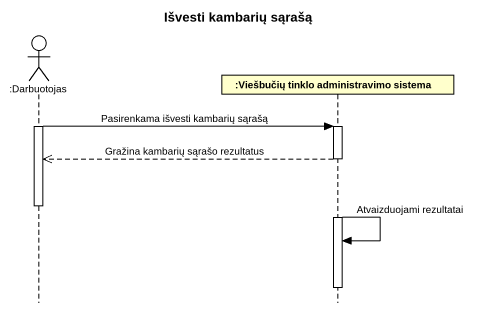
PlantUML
@startuml
title Išvesti kambarių sąrašą
hide footbox
actor ":Darbuotojas" as Darbuotojas
participant ":Viešbučių tinklo administravimo sistema" as Viešbučių_tinklo

activate Darbuotojas
Darbuotojas -> Viešbučių_tinklo : Pasirenkama išvesti kambarių sąrašą
activate Viešbučių_tinklo
Viešbučių_tinklo -->> Darbuotojas : Gražina kambarių sąrašo rezultatus
deactivate Darbuotojas
Viešbučių_tinklo -> Viešbučių_tinklo : Atvaizduojami rezultatai
deactivate Viešbučių_tinklo
@enduml
